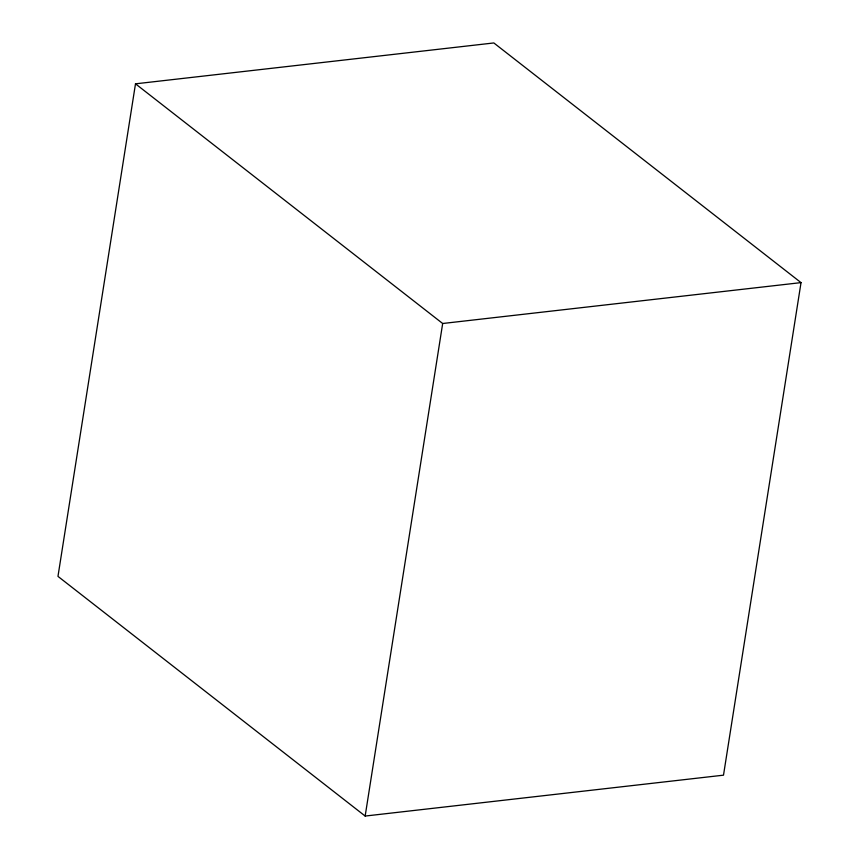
<?xml version="1.0" encoding="UTF-8"?>
<svg xmlns="http://www.w3.org/2000/svg" width="859" height="859" viewBox="0 0 859 859"><rect width="100%" height="100%" fill="white"/><g stroke="black" fill="none" stroke-linecap="round" stroke-linejoin="round"><path stroke-width="1.29" d="M135.497 83.828L57.972 576.378L365.161 816.05L723.503 775.172L801.028 282.622L493.839 42.95L135.497 83.828L442.675 323.499L801.028 282.622M365.161 816.05L442.675 323.499"/></g></svg>
